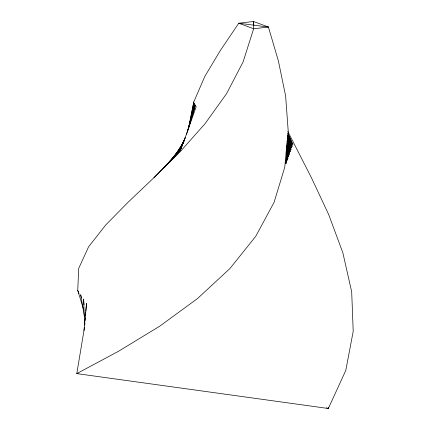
<?xml version="1.0" encoding="UTF-8"?>
<svg xmlns="http://www.w3.org/2000/svg" width="430" height="430" viewBox="0 0 430 430"><rect width="100%" height="100%" fill="white"/><g stroke="black" fill="none" stroke-linecap="round" stroke-linejoin="round"><path stroke-width="0.64" d="M286.627 145.931L286.616 162.04L286.573 160.051M286.068 159.788L285.993 163.782L286.762 145.921L287.869 158.546L287.03 150.532M286.165 154.456L286.235 150.462M83.587 309.455L77.749 290.39L78.685 268.449L88.564 246.858L105.775 224.928L128.296 202.052L153.881 177.74L180.218 151.656L205.094 123.63L226.567 93.665L243.09 61.936L253.641 28.767L253.528 21.5L238.752 23.236L220.413 50.38L204.82 76.422L193.828 101.845L188.345 128.973L194.634 103.404L187.716 130.72L195.44 104.958L187.093 132.467L183.255 142.738M84.785 325.005L84.941 323.043M85.151 320.425L85.366 317.808M85.522 315.846L85.785 312.578M85.887 311.266L86.521 303.419L83.963 330.616M84.474 327.542L76.793 373.616L328.332 408.5L345.779 370.466L353.207 331.347L351.692 291.879L342.85 252.749L328.687 214.565L311.465 177.821L287.788 131.435M328.536 407.269L328.332 408.5L326.467 407.764M189.216 125.931L193.828 101.845M186.47 134.208L196.241 106.516M183.556 142.034L185.217 137.697L181.1 146.754M182.358 144.281L184.594 139.444L179.283 149.489M180.218 148.13L183.97 141.185L177.138 152.526M178.439 150.855L183.341 142.932L173.58 157.385L174.419 156.321M176.289 153.902L178.181 151.188M178.939 150.102L182.718 144.679L170.705 160.718M175.628 154.757L176.44 153.72M177.246 152.677L182.094 146.42L167.27 164.448M175.053 155.687L176.338 154.182M177.617 152.677L181.471 148.167L163.228 168.533M164.652 167.297L165.55 166.329M168.7 162.948L170.5 161.019M172.296 159.084L180.842 149.909L153.881 177.74M78.131 373.482L76.793 373.616L118.675 351.186L159.697 326.203L197.44 298.608L229.932 268.546L255.743 236.317L274.066 202.379L284.746 167.27L288.245 131.596L285.622 95.96L278.393 60.942L268.417 27.031L253.528 21.5L253.84 25.483M287.933 133.719L292.868 144.593L287.928 133.628M287.944 135.815L292.244 146.334L287.799 135.31M77.749 290.39L78.975 293.502M287.546 136.88L291.621 148.081L287.364 136.143M287.53 138.987L290.992 149.823L287.471 138.449M287.541 141.314L290.368 151.57L287.46 140.546M81.431 297.925L80.673 294.733L84.495 316.819M287.052 141.712L289.745 153.316L287.036 140.922M287.03 144.039L289.121 155.058L287.068 143.254M287.03 146.84L288.492 156.805L287.041 145.587M286.606 146.528L286.885 149.199M84.06 304.972L83.597 299.076L84.629 324.983M286.573 149.753L286.95 155.681M287.036 156.998L287.245 160.293L286.654 146.281M268.417 27.031L253.641 28.767L238.752 23.236L268.417 27.031"/></g></svg>
